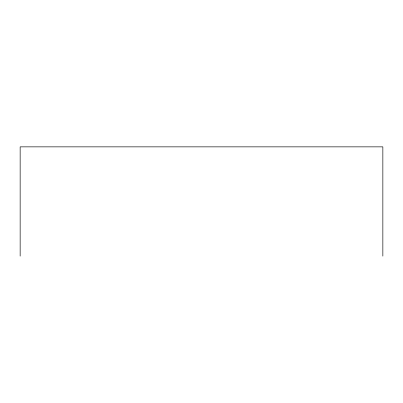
<?xml version="1.0" encoding="UTF-8"?>
<svg xmlns="http://www.w3.org/2000/svg" width="403" height="403" viewBox="0 0 403 403"><rect width="100%" height="100%" fill="white"/><g stroke="black" fill="none" stroke-linecap="round" stroke-linejoin="round"><path stroke-width="0.6" d="M382.85 256.142L382.85 146.858L20.15 146.858L20.15 256.142"/></g></svg>
